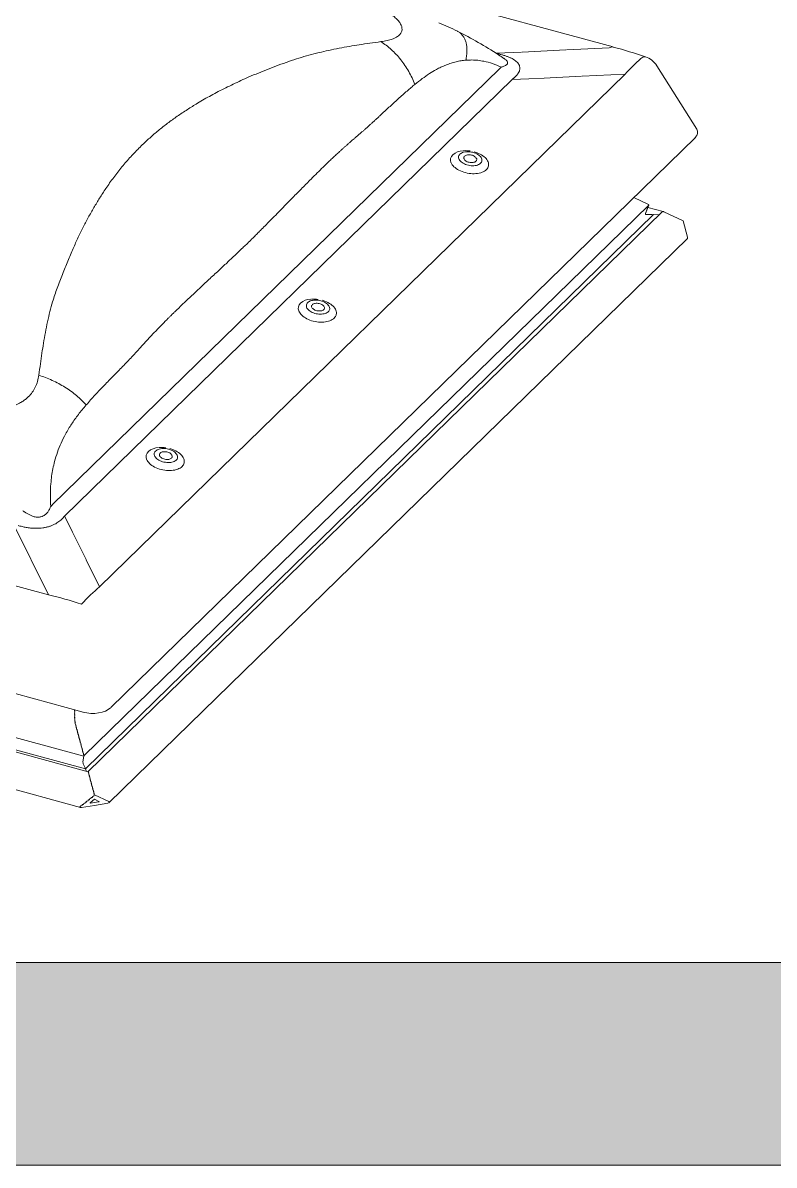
# Model space of a CAD drawing. Header units: millimetres. Extents: x -435 to 27166, y -19117 to 26500.
# Drawn here: x 26058.14 to 26084.06, y 19626.96 to 19666.4 of the extents above; entities that cross this region are included whole.
import ezdxf

# ---------------------------------------------------------------- set-up
doc = ezdxf.new("R2010")
doc.units = ezdxf.units.MM
doc.layers.add('Daglichtkoepel_Bitumen-P1-v1DWG_dwg', color=8, linetype='Continuous', lineweight=13)
doc.layers.add('VELUX_INFO', color=250, linetype='Continuous', lineweight=13)

# ---------------------------------------------------------------- blocks, each defined once
blk = doc.blocks.new('Daglichtkoepel_Bitumen-P1-v1DWG_dwg-3211646-Details Appartement')
at = {"layer": 'VELUX_INFO'}
blk.add_hatch(color=7, dxfattribs=at).paths.add_polyline_path([(53517.8, 36144.2), (53517.8, 37287.2), (53340, 37287.2), (53340, 36322), (50342.8, 36322), (50342.8, 36144.2)])
at = {"layer": 'VELUX_INFO', "color": 10}
for p, q in [((51841.6, 37124.7), (50968.9, 37361.8)), ((51761.7, 37120.2), (51800, 37122.1)), ((51800.6, 37122.1), (51838.1, 37123.9)), ((51350, 36723.1), (51742.1, 37105.8)), ((51914.8, 37052.6), (51879.7, 37108.2)), ((51755.2, 37098.1), (51754.3, 37097.2)), ((51813.8, 37099), (51775.5, 37097.2)), ((51401.2, 36545.4), (51913.5, 37045.4)), ((51859.6, 36992.8), (51872.4, 36986.7)), ((51885.2, 36980.4), (51871.9, 36984)), ((51884.1, 36979.9), (51381.3, 36489.2)), ((51870.7, 36977.8), (51870, 36978)), ((51399.7, 36462), (51906.6, 36956.8)), ((50406.2, 36805.4), (51377, 36541.5)), ((51381.4, 36489.2), (50428.2, 36748.2)), ((50413.7, 36719.1), (51374.8, 36457.9)), ((51359.8, 36712.2), (51358.9, 36711.3)), ((51367.8, 36699.3), (51379.7, 36675.2)), ((51369.6, 36543.5), (51369.7, 36543.2)), ((51369.7, 36542.9), (51369.6, 36542.8)), ((51369.6, 36542.6), (51369.7, 36542.1)), ((51369.7, 36541.7), (51369.6, 36541.7)), ((51369.6, 36541.4), (51369.7, 36540.9)), ((51369.7, 36540.6), (51369.6, 36540.5)), ((51369.6, 36540.3), (51369.7, 36539.7)), ((51369.7, 36539.4), (51369.6, 36539.3)), ((51369.6, 36539.1), (51369.7, 36538.6)), ((51369.7, 36538.2), (51369.6, 36538.2)), ((51369.6, 36538), (51369.7, 36537.4)), ((51369.7, 36537.1), (51369.6, 36537)), ((51369.6, 36536.8), (51369.7, 36536.3)), ((51369.7, 36535.9), (51369.6, 36535.8)), ((51369.6, 36535.6), (51369.8, 36535)), ((51369.8, 36534.6), (51369.7, 36534.4)), ((51369.7, 36534.2), (51369.9, 36533.7)), ((51369.8, 36536), (51369.8, 36536)), ((51370, 36533.2), (51369.9, 36533)), ((51369.9, 36532.7), (51370.1, 36532.2)), ((51370.2, 36532), (51370.2, 36531.9)), ((51370.2, 36531.7), (51370.2, 36531.4)), ((51370.2, 36531.1), (51370.4, 36530.7)), ((51370.5, 36530.2), (51370.5, 36529.8)), ((51370.6, 36529.5), (51370.8, 36529.2)), ((51370.9, 36529), (51370.9, 36529)), ((51370.9, 36528.7), (51370.9, 36528.3)), ((51371, 36528), (51371.2, 36527.7)), ((51371.3, 36527.3), (51371.3, 36526.8)), ((51371.4, 36526.6), (51371.6, 36526.2)), ((51371.7, 36525.8), (51371.7, 36525.4)), ((51371.8, 36525.1), (51372, 36524.7)), ((51372.1, 36524.3), (51372.1, 36523.9)), ((51372.2, 36523.6), (51372.4, 36523.3)), ((51372.5, 36522.8), (51372.5, 36522.4)), ((51372.6, 36522.1), (51372.8, 36521.8)), ((51372.9, 36521.3), (51372.9, 36520.9)), ((51373, 36520.6), (51373.2, 36520.3)), ((51373.3, 36519.9), (51373.3, 36519.5)), ((51373.4, 36519.2), (51373.6, 36518.8)), ((51373.7, 36518.4), (51373.7, 36518)), ((51373.8, 36517.7), (51374, 36517.3)), ((51374.1, 36516.9), (51374.1, 36516.5)), ((51374.2, 36516.2), (51374.4, 36515.9)), ((51374.5, 36515.4), (51374.5, 36515)), ((51374.6, 36514.7), (51374.8, 36514.4)), ((51374.9, 36513.9), (51374.9, 36513.5)), ((51375, 36513.2), (51375.2, 36512.9)), ((51375.3, 36512.5), (51375.3, 36512.1)), ((51375.4, 36511.8), (51375.6, 36511.4)), ((51375.7, 36511), (51375.7, 36510.6)), ((51375.8, 36510.3), (51376, 36509.9)), ((51376.1, 36509.5), (51376.1, 36509.1)), ((51376.2, 36508.8), (51376.4, 36508.5)), ((51376.5, 36508), (51376.5, 36507.6)), ((51376.6, 36507.3), (51376.8, 36507)), ((51376.9, 36506.5), (51376.9, 36506.1)), ((51377, 36505.8), (51377.2, 36505.5)), ((51377.3, 36505.1), (51377.3, 36504.7)), ((51377.4, 36504.4), (51377.6, 36504)), ((51377.7, 36503.6), (51377.7, 36503.2)), ((51381.7, 36488.8), (51381.7, 36488.4)), ((51381.7, 36488.1), (51381.9, 36487.8)), ((51382.1, 36487.3), (51382.1, 36486.9)), ((51382.1, 36486.6), (51382.3, 36486.3)), ((51382.5, 36485.8), (51382.5, 36485.4)), ((51382.5, 36485.1), (51382.7, 36484.8)), ((51382.9, 36484.4), (51382.9, 36483.9)), ((51382.9, 36483.7), (51383.1, 36483.3)), ((51383.2, 36482.9), (51383.2, 36482.5)), ((51383.3, 36482.2), (51383.5, 36481.8)), ((51383.6, 36481.4), (51383.6, 36481)), ((51383.7, 36480.7), (51383.9, 36480.4)), ((51384, 36479.9), (51384, 36479.5)), ((51384.1, 36479.2), (51384.3, 36478.9)), ((51384.4, 36478.4), (51384.4, 36478)), ((51384.5, 36477.7), (51384.7, 36477.4)), ((51384.8, 36477), (51384.8, 36476.6)), ((51384.9, 36476.3), (51385.1, 36475.9)), ((51385.2, 36475.5), (51385.2, 36475.1)), ((51385.3, 36474.8), (51385.5, 36474.4)), ((51385.6, 36474), (51385.6, 36473.6)), ((51385.7, 36473.3), (51385.9, 36473)), ((51386, 36472.5), (51386, 36472.1)), ((51386.1, 36471.8), (51386.3, 36471.5)), ((51386.4, 36471), (51386.4, 36470.6)), ((51377.5, 36461.1), (51377.5, 36460.7)), ((51378.5, 36461.5), (51377.9, 36461.4)), ((51378.8, 36462.2), (51378.8, 36461.7)), ((51379.8, 36462.6), (51379.2, 36462.5)), ((51380.1, 36463.2), (51380.1, 36462.8)), ((51381.1, 36463.6), (51380.5, 36463.5)), ((51381.4, 36464.2), (51381.4, 36463.8)), ((51382.4, 36464.6), (51381.7, 36464.5)), ((51382.6, 36465.2), (51382.6, 36464.8)), ((51383.7, 36465.6), (51383, 36465.5)), ((51383.9, 36466.2), (51383.9, 36465.8)), ((51385, 36466.6), (51384.3, 36466.5)), ((51385.2, 36467.3), (51385.2, 36466.9)), ((51386.3, 36467.7), (51385.6, 36467.6)), ((51386.5, 36470.3), (51386.7, 36470)), ((51386.5, 36468.3), (51386.5, 36467.9)), ((51386.8, 36469.6), (51386.8, 36469.2)), ((51387.1, 36469), (51399.5, 36463.1)), ((51376, 36459.5), (51375.3, 36459.4)), ((51376.2, 36460.1), (51376.2, 36459.7)), ((51377.2, 36460.5), (51376.6, 36460.4))]:
    blk.add_line(p, q, dxfattribs=at)
at = {"layer": 'VELUX_INFO', "flags": 128}
blk.add_lwpolyline([(50165, 37465), (53340, 37465), (53340, 36322), (50165, 36322)], close=True, dxfattribs=at)
blk.add_lwpolyline([(53340, 37287.2), (53517.8, 37287.2), (53517.8, 36144.2), (50342.8, 36144.2), (50342.8, 36322)], dxfattribs=at)
at = {"layer": 'VELUX_INFO', "color": 10, "flags": 128}
for points in [[(51739, 37119.2), (51739.2, 37119.2), (51761.1, 37120.2)], [(51740.6, 37118.2), (51741.5, 37118.6), (51743.2, 37118.1), (51741.7, 37117.5)], [(51774.9, 37097.2), (51753, 37096.2), (51360.8, 36713.4), (51367.6, 36699.6)], [(51379.8, 36674.9), (51391.4, 36651.4), (51851.9, 37100.8), (51814.4, 37099.1)], [(51719.7, 37032.8), (51720.7, 37032.5), (51722.2, 37032), (51723.6, 37031.4), (51724.9, 37030.8), (51726.2, 37030.1), (51727.3, 37029.3), (51728.4, 37028.5), (51729.3, 37027.7), (51730.2, 37026.8), (51730.9, 37025.9), (51731.5, 37025), (51731.9, 37024.1), (51732.2, 37023.1), (51732.4, 37022.2), (51732.4, 37021.3), (51732.3, 37020.4), (51732, 37019.5), (51731.6, 37018.7), (51731.1, 37017.9), (51730.4, 37017.2), (51729.6, 37016.5), (51728.7, 37015.8), (51727.7, 37015.3), (51726.6, 37014.8), (51725.4, 37014.4), (51724.1, 37014.1), (51722.7, 37013.8), (51721.3, 37013.7), (51719.8, 37013.6), (51718.3, 37013.6), (51716.7, 37013.7), (51715.2, 37013.9), (51713.6, 37014.1), (51712.1, 37014.5), (51710.6, 37014.9), (51709.2, 37015.4), (51707.8, 37016), (51706.4, 37016.6), (51705.2, 37017.3), (51704, 37018.1), (51703, 37018.9), (51702, 37019.7), (51701.2, 37020.6), (51700.5, 37021.5), (51699.9, 37022.4), (51699.5, 37023.1)], [(51872.6, 36985.9), (51869.8, 36978.6), (51872.7, 36986), (51377.8, 36503), (51376.9, 36497.5)], [(51876.9, 36977.7), (51876.1, 36977.3), (51875.6, 36977.7), (51870.7, 36977.8), (51875.6, 36977.7), (51876.1, 36977.3), (51876.9, 36977.7), (51881.8, 36977.6), (51876.9, 36977.7), (51379.1, 36491.8), (50435.7, 36748.2), (50436.5, 36748), (50436.9, 36748.6)], [(51886, 36980.2), (51902.7, 36972.3), (51906.6, 36958)], [(50474.1, 36881.4), (51346.7, 36644.3), (51316.1, 36706.3), (50573, 36908.3)], [(51586.4, 36902.6), (51587.4, 36902.3), (51588.8, 36901.8), (51590.2, 36901.3), (51591.6, 36900.6), (51592.8, 36899.9), (51594, 36899.2), (51595, 36898.4), (51596, 36897.5), (51596.8, 36896.7), (51597.5, 36895.8), (51598.1, 36894.8), (51598.6, 36893.9), (51598.9, 36893), (51599, 36892), (51599.1, 36891.1), (51598.9, 36890.2), (51598.7, 36889.4), (51598.3, 36888.5), (51597.7, 36887.7), (51597.1, 36887), (51596.3, 36886.3), (51595.4, 36885.7), (51594.4, 36885.1), (51593.2, 36884.6), (51592, 36884.2), (51590.7, 36883.9), (51589.3, 36883.7), (51587.9, 36883.5), (51586.4, 36883.4), (51584.9, 36883.4), (51583.4, 36883.5), (51581.8, 36883.7), (51580.3, 36884), (51578.7, 36884.3), (51577.2, 36884.7), (51575.8, 36885.2), (51574.4, 36885.8), (51573.1, 36886.4), (51571.8, 36887.1), (51570.7, 36887.9), (51569.6, 36888.7), (51568.6, 36889.5), (51567.8, 36890.4), (51567.1, 36891.3), (51566.5, 36892.2), (51566.2, 36892.9)], [(51453, 36772.5), (51454, 36772.2), (51455.5, 36771.7), (51456.9, 36771.1), (51458.2, 36770.5), (51459.4, 36769.8), (51460.6, 36769), (51461.7, 36768.2), (51462.6, 36767.4), (51463.5, 36766.5), (51464.2, 36765.6), (51464.8, 36764.7), (51465.2, 36763.7), (51465.5, 36762.8), (51465.7, 36761.9), (51465.7, 36761), (51465.6, 36760.1), (51465.3, 36759.2), (51464.9, 36758.4), (51464.4, 36757.6), (51463.7, 36756.8), (51462.9, 36756.1), (51462, 36755.5), (51461, 36755), (51459.9, 36754.5), (51458.6, 36754.1), (51457.3, 36753.7), (51456, 36753.5), (51454.5, 36753.3), (51453.1, 36753.3), (51451.5, 36753.3), (51450, 36753.4), (51448.5, 36753.5), (51446.9, 36753.8), (51445.4, 36754.2), (51443.9, 36754.6), (51442.4, 36755.1), (51441, 36755.6), (51439.7, 36756.3), (51438.5, 36757), (51437.3, 36757.7), (51436.2, 36758.5), (51435.3, 36759.4), (51434.5, 36760.2), (51433.7, 36761.1), (51433.2, 36762.1), (51432.8, 36762.8)], [(51377.8, 36502.9), (51377.8, 36502.9), (50439.9, 36757.8), (50440.2, 36758)], [(51376.9, 36497.5), (51377.8, 36502.9), (50439.9, 36757.8), (50442.8, 36751.4)], [(51369.8, 36534.8), (51369.8, 36534.8), (51369.8, 36534.8)], [(51370, 36533.4), (51370, 36533.4), (51369.9, 36533.4)], [(51370.5, 36530.5), (51370.5, 36530.5), (51370.5, 36530.5)], [(51375.5, 36457.9), (51387.1, 36459.7), (51398.6, 36461.5)], [(51391, 36463.1), (51390.6, 36462.7), (51387.1, 36462.2), (51383.5, 36461.6), (51383.2, 36461.7)], [(51383.3, 36462), (51387.1, 36465), (51390.9, 36463.2)], [(51386.9, 36468.9), (51387.1, 36468.6), (51386.9, 36468.6)], [(51374.6, 36459.1), (51374.9, 36459.4), (51375, 36459.3)]]:
    blk.add_lwpolyline(points, dxfattribs=at)
for points in [[(51707.2, 37030.7), (51706.7, 37030.2), (51706.4, 37029.5), (51706.1, 37028.8), (51706, 37028.1), (51706.1, 37027.4), (51706.3, 37026.7), (51706.6, 37026), (51707.1, 37025.2), (51707.7, 37024.5), (51708.4, 37023.9), (51709.2, 37023.3), (51710.1, 37022.7), (51711.2, 37022.2), (51712.2, 37021.7), (51713.4, 37021.3), (51714.6, 37021), (51715.8, 37020.8), (51717, 37020.6), (51718.2, 37020.6), (51719.4, 37020.6), (51720.5, 37020.7), (51721.6, 37020.9), (51722.6, 37021.2), (51723.5, 37021.6), (51724.3, 37022), (51725, 37022.5), (51725.5, 37023), (51726, 37023.7), (51726.3, 37024.3), (51726.5, 37025), (51726.5, 37025.7), (51726.4, 37026.4), (51726.1, 37027.2), (51725.7, 37027.9), (51725.2, 37028.6), (51724.5, 37029.3), (51723.7, 37029.9), (51722.8, 37030.5), (51721.9, 37031.1), (51720.8, 37031.6), (51719.7, 37032), (51718.5, 37032.4), (51717.3, 37032.6), (51716.1, 37032.8), (51714.9, 37032.9), (51713.7, 37032.9), (51712.6, 37032.9), (51711.5, 37032.7), (51710.4, 37032.5), (51709.5, 37032.1), (51708.6, 37031.7), (51707.9, 37031.3)], [(51711.3, 37029), (51710.9, 37028.5), (51710.7, 37028), (51710.6, 37027.5), (51710.7, 37027), (51710.9, 37026.5), (51711.2, 37025.9), (51711.6, 37025.4), (51712.2, 37025), (51712.8, 37024.5), (51713.6, 37024.1), (51714.4, 37023.8), (51715.3, 37023.6), (51716.1, 37023.4), (51717, 37023.3), (51717.9, 37023.4), (51718.7, 37023.4), (51719.5, 37023.6), (51720.2, 37023.8), (51720.8, 37024.2), (51721.2, 37024.5), (51721.6, 37025), (51721.8, 37025.5), (51721.9, 37026), (51721.9, 37026.5), (51721.7, 37027), (51721.3, 37027.6), (51720.9, 37028.1), (51720.3, 37028.5), (51719.7, 37029), (51718.9, 37029.4), (51718.1, 37029.7), (51717.3, 37029.9), (51716.4, 37030.1), (51715.5, 37030.2), (51714.6, 37030.1), (51713.8, 37030.1), (51713, 37029.9), (51712.3, 37029.6), (51711.8, 37029.3)], [(51573.9, 36900.6), (51573.4, 36900), (51573, 36899.4), (51572.8, 36898.7), (51572.7, 36898), (51572.7, 36897.3), (51572.9, 36896.5), (51573.2, 36895.8), (51573.7, 36895.1), (51574.3, 36894.4), (51575, 36893.7), (51575.9, 36893.1), (51576.8, 36892.5), (51577.8, 36892), (51578.9, 36891.5), (51580, 36891.1), (51581.2, 36890.8), (51582.4, 36890.6), (51583.6, 36890.5), (51584.8, 36890.4), (51586, 36890.4), (51587.1, 36890.6), (51588.2, 36890.8), (51589.2, 36891), (51590.1, 36891.4), (51590.9, 36891.8), (51591.6, 36892.3), (51592.2, 36892.9), (51592.6, 36893.5), (51592.9, 36894.1), (51593.1, 36894.8), (51593.1, 36895.5), (51593, 36896.3), (51592.7, 36897), (51592.3, 36897.7), (51591.8, 36898.4), (51591.1, 36899.1), (51590.4, 36899.8), (51589.5, 36900.4), (51588.5, 36900.9), (51587.5, 36901.4), (51586.3, 36901.8), (51585.2, 36902.2), (51584, 36902.5), (51582.8, 36902.6), (51581.6, 36902.7), (51580.4, 36902.8), (51579.2, 36902.7), (51578.1, 36902.5), (51577.1, 36902.3), (51576.1, 36902), (51575.3, 36901.6), (51574.5, 36901.1)], [(51577.9, 36898.8), (51577.6, 36898.4), (51577.3, 36897.9), (51577.3, 36897.4), (51577.3, 36896.8), (51577.5, 36896.3), (51577.8, 36895.8), (51578.3, 36895.3), (51578.8, 36894.8), (51579.5, 36894.4), (51580.2, 36894), (51581, 36893.7), (51581.9, 36893.4), (51582.8, 36893.3), (51583.7, 36893.2), (51584.5, 36893.2), (51585.4, 36893.3), (51586.1, 36893.4), (51586.8, 36893.7), (51587.4, 36894), (51587.9, 36894.4), (51588.2, 36894.8), (51588.5, 36895.3), (51588.5, 36895.8), (51588.5, 36896.3), (51588.3, 36896.9), (51588, 36897.4), (51587.5, 36897.9), (51587, 36898.4), (51586.3, 36898.8), (51585.6, 36899.2), (51584.8, 36899.5), (51583.9, 36899.7), (51583, 36899.9), (51582.1, 36900), (51581.3, 36900), (51580.4, 36899.9), (51579.7, 36899.7), (51579, 36899.5), (51578.4, 36899.2)], [(51440.5, 36770.4), (51440, 36769.8), (51439.6, 36769.2), (51439.4, 36768.5), (51439.3, 36767.8), (51439.4, 36767.1), (51439.6, 36766.4), (51439.9, 36765.6), (51440.4, 36764.9), (51441, 36764.2), (51441.7, 36763.6), (51442.5, 36762.9), (51443.4, 36762.3), (51444.4, 36761.8), (51445.5, 36761.4), (51446.7, 36761), (51447.9, 36760.7), (51449.1, 36760.5), (51450.3, 36760.3), (51451.5, 36760.2), (51452.6, 36760.3), (51453.8, 36760.4), (51454.8, 36760.6), (51455.8, 36760.9), (51456.8, 36761.2), (51457.6, 36761.7), (51458.3, 36762.2), (51458.8, 36762.7), (51459.3, 36763.3), (51459.6, 36764), (51459.7, 36764.7), (51459.8, 36765.4), (51459.6, 36766.1), (51459.4, 36766.8), (51459, 36767.6), (51458.4, 36768.3), (51457.8, 36769), (51457, 36769.6), (51456.1, 36770.2), (51455.2, 36770.8), (51454.1, 36771.3), (51453, 36771.7), (51451.8, 36772), (51450.6, 36772.3), (51449.4, 36772.5), (51448.2, 36772.6), (51447, 36772.6), (51445.9, 36772.5), (51444.8, 36772.4), (51443.7, 36772.1), (51442.8, 36771.8), (51441.9, 36771.4), (51441.2, 36770.9)], [(51444.6, 36768.6), (51444.2, 36768.2), (51444, 36767.7), (51443.9, 36767.2), (51443.9, 36766.7), (51444.1, 36766.1), (51444.5, 36765.6), (51444.9, 36765.1), (51445.5, 36764.6), (51446.1, 36764.2), (51446.9, 36763.8), (51447.7, 36763.5), (51448.5, 36763.3), (51449.4, 36763.1), (51450.3, 36763), (51451.2, 36763), (51452, 36763.1), (51452.8, 36763.3), (51453.4, 36763.5), (51454, 36763.8), (51454.5, 36764.2), (51454.9, 36764.7), (51455.1, 36765.1), (51455.2, 36765.6), (51455.1, 36766.2), (51454.9, 36766.7), (51454.6, 36767.2), (51454.2, 36767.7), (51453.6, 36768.2), (51453, 36768.7), (51452.2, 36769), (51451.4, 36769.3), (51450.5, 36769.6), (51449.7, 36769.7), (51448.8, 36769.8), (51447.9, 36769.8), (51447.1, 36769.7), (51446.3, 36769.6), (51445.6, 36769.3), (51445, 36769)], [(51378.8, 36491.9), (51378.7, 36492.7), (51377.2, 36496.1), (51378.7, 36492.7), (51378.8, 36491.9), (51379.1, 36491.8), (51380.1, 36489.5), (51379.1, 36491.8)]]:
    blk.add_lwpolyline(points, close=True, dxfattribs=at)
at = {"layer": 'VELUX_INFO', "color": 10}
for centre, radius, start, end in [((51603.1, 36932.2), 230.2, 63.7136, 68.1595), ((51521.1, 36776.4), 406.2, 57.2166, 63.0904), ((51840.7, 37120.5), 4.25, 78.325, 127.6239), ((51712.1, 36650.2), 491.8, 71.3079, 74.733), ((51557.7, 36837), 335.4, 55.9038, 56.8652), ((51869.1, 37111.9), 4.22, 82.0554, 140.4228), ((51863.6, 37098), 19.1, 32.2679, 71.3717), ((51710.5, 37018.8), 14.9, 92.2359, 130.0692), ((51712.2, 37006.2), 27.6, 81.5562, 93.6452), ((51705, 37025.7), 6.07, 132.3438, 202.3333), ((51577.1, 36888.7), 14.9, 92.236, 130.0692), ((51578.8, 36876), 27.6, 81.555, 93.6463), ((51571.6, 36895.6), 6.07, 132.3437, 202.3335), ((51443.8, 36758.5), 14.9, 92.2359, 130.0692), ((51445.5, 36745.9), 27.6, 81.5562, 93.6452), ((51438.3, 36765.4), 6.07, 132.3436, 202.3335)]:
    blk.add_arc(centre, radius, start, end, dxfattribs=at)
for centre, major_axis, ratio, start_param, end_param in [((52002.5, 36956.5), (-365.2, 165.4), 0.1534, 5.575778, 5.58478), ((51954.4, 36954.2), (-27.2, 188.9), 0.77088, 0.456297, 0.579395), ((51988.7, 36950.9), (-272.9, 117.1), 0.615911, 6.024632, 6.033634), ((52002.5, 36956.5), (-282.6, 91.4), 0.572539, 5.938326, 5.947328), ((51894.4, 37049.2), (21.2, 0.8), 0.465886, 5.806219, 6.545936), ((51871.4, 36986), (1.27, 0.33), 0.609236, 5.864555, 6.911753), ((51871, 36978.6), (1.27, 0.33), 0.609236, 2.722962, 4.293759), ((51871, 36978.6), (1.27, 0.33), 0.609236, 2.722962, 4.293759), ((51885.1, 36979.5), (1.27, 0.33), 0.609236, 1.315948, 2.324383), ((51885.1, 36979.5), (1.27, 0.33), 0.609236, 0.628567, 2.324383), ((51884.9, 36980.2), (0.381, 0.099), 0.609236, 6.126353, 6.336565), ((51906.3, 36957.8), (-0.27, 1.05), 0.276616, 3.298423, 4.7442), ((51404, 36380.1), (-0.4, 368.2), 0.400636, 0.37193, 0.380932), ((51417.8, 36385.8), (-9.2, 353.6), 0.372921, 0.375728, 0.38473), ((51402.9, 36416), (57.1, 258.8), 0.454659, 0.539206, 0.662304), ((51402.9, 36416), (-204.1, 197.9), 0.615517, 5.36585, 5.488948), ((51369.6, 36542.6), (-0.054, 0.21), 0.276616, 0.031811, 1.602607), ((51369.6, 36541.4), (-0.054, 0.21), 0.276616, 0.031811, 1.602607), ((51369.6, 36543.2), (-0.082, 0.315), 0.276616, 3.173403, 4.7442), ((51369.6, 36542), (-0.082, 0.315), 0.276616, 3.173403, 4.7442), ((51384.3, 36551.3), (-19.3, 1.1), 0.564999, 1.209923, 2.663473), ((51369.6, 36540.3), (-0.054, 0.21), 0.276616, 0.031811, 1.602607), ((51369.6, 36539.1), (-0.054, 0.21), 0.276616, 0.031811, 1.602607), ((51369.6, 36538), (-0.054, 0.21), 0.276616, 0.031811, 1.602607), ((51369.6, 36536.8), (-0.054, 0.21), 0.276616, 0.031811, 1.602607), ((51369.7, 36535.6), (-0.054, 0.21), 0.276616, 0.136781, 1.707577), ((51369.6, 36540.9), (-0.082, 0.315), 0.276616, 3.173403, 4.7442), ((51369.6, 36539.7), (-0.082, 0.315), 0.276616, 3.173403, 4.7442), ((51369.6, 36538.6), (-0.082, 0.315), 0.276616, 3.173403, 4.7442), ((51369.6, 36537.4), (-0.082, 0.315), 0.276616, 3.173403, 4.7442), ((51369.6, 36536.3), (-0.082, 0.315), 0.276616, 3.958802, 4.7442), ((51369.6, 36536.2), (-0.082, 0.315), 0.276616, 3.278373, 4.063771), ((51369.8, 36534.2), (-0.054, 0.21), 0.276616, 0.293915, 1.864712), ((51369.7, 36535), (-0.082, 0.315), 0.276616, 4.063771, 4.84917), ((51369.7, 36534.9), (-0.082, 0.315), 0.276616, 3.435508, 4.220906), ((51369.8, 36533.6), (-0.082, 0.315), 0.276616, 4.220906, 5.006304), ((51369.8, 36533.5), (-0.082, 0.315), 0.276616, 3.592643, 4.378041), ((51370, 36532.8), (-0.054, 0.21), 0.276616, 0.45105, 2.021847), ((51370.1, 36532.1), (-0.082, 0.315), 0.276616, 4.378041, 5.163439), ((51370.2, 36531.2), (-0.054, 0.21), 0.276616, 0.608185, 2.178982), ((51370.1, 36532), (-0.082, 0.315), 0.276616, 3.749778, 4.535176), ((51370.4, 36530.5), (-0.082, 0.315), 0.276616, 4.535176, 5.320574), ((51370.4, 36530.4), (-0.082, 0.315), 0.276616, 3.906913, 4.692311), ((51370.6, 36529.7), (-0.054, 0.21), 0.276616, 0.76532, 2.336116), ((51370.8, 36529), (-0.082, 0.315), 0.276616, 4.692311, 5.477709), ((51370.8, 36528.9), (-0.082, 0.315), 0.276616, 3.958802, 4.7442), ((51371, 36528.2), (-0.054, 0.21), 0.276616, 0.817209, 2.388006), ((51371.2, 36527.5), (-0.082, 0.315), 0.276616, 3.958801, 5.529598), ((51371.4, 36526.7), (-0.054, 0.21), 0.276616, 0.817209, 2.388006), ((51371.6, 36526), (-0.082, 0.315), 0.276616, 3.958801, 5.529598), ((51371.8, 36525.2), (-0.054, 0.21), 0.276616, 0.817209, 2.388006), ((51372, 36524.5), (-0.082, 0.315), 0.276616, 3.958801, 5.529598), ((51372.2, 36523.8), (-0.054, 0.21), 0.276616, 0.817209, 2.388006), ((51372.4, 36523), (-0.082, 0.315), 0.276616, 3.958801, 5.529598), ((51372.6, 36522.3), (-0.054, 0.21), 0.276616, 0.817209, 2.388006), ((51372.8, 36521.5), (-0.082, 0.315), 0.276616, 3.958801, 5.529598), ((51373, 36520.8), (-0.054, 0.21), 0.276616, 0.817209, 2.388006), ((51373.2, 36520.1), (-0.082, 0.315), 0.276616, 3.958801, 5.529598), ((51373.4, 36519.3), (-0.054, 0.21), 0.276616, 0.817209, 2.388006), ((51373.6, 36518.6), (-0.082, 0.315), 0.276616, 3.958801, 5.529598), ((51373.8, 36517.8), (-0.054, 0.21), 0.276616, 0.817209, 2.388006), ((51374, 36517.1), (-0.082, 0.315), 0.276616, 3.958801, 5.529598), ((51374.2, 36516.4), (-0.054, 0.21), 0.276616, 0.817209, 2.388006), ((51374.4, 36515.6), (-0.082, 0.315), 0.276616, 3.958801, 5.529598), ((51374.6, 36514.9), (-0.054, 0.21), 0.276616, 0.817209, 2.388006), ((51374.8, 36514.1), (-0.082, 0.315), 0.276616, 3.958801, 5.529598), ((51375, 36513.4), (-0.054, 0.21), 0.276616, 0.817209, 2.388006), ((51375.2, 36512.7), (-0.082, 0.315), 0.276616, 3.958801, 5.529598), ((51375.4, 36511.9), (-0.054, 0.21), 0.276616, 0.817209, 2.388006), ((51375.6, 36511.2), (-0.082, 0.315), 0.276616, 3.958801, 5.529598), ((51375.8, 36510.4), (-0.054, 0.21), 0.276616, 0.817209, 2.388006), ((51376, 36509.7), (-0.082, 0.315), 0.276616, 3.958801, 5.529598), ((51376.2, 36509), (-0.054, 0.21), 0.276616, 0.817209, 2.388006), ((51376.4, 36508.2), (-0.082, 0.315), 0.276616, 3.958801, 5.529598), ((51376.6, 36507.5), (-0.054, 0.21), 0.276616, 0.817209, 2.388006), ((51376.8, 36506.7), (-0.082, 0.315), 0.276616, 3.958801, 5.529598), ((51377, 36506), (-0.054, 0.21), 0.276616, 0.817209, 2.388006), ((51377.2, 36505.3), (-0.082, 0.315), 0.276616, 3.958801, 5.529598), ((51377.4, 36504.5), (-0.054, 0.21), 0.276616, 0.817209, 2.388006), ((51377.6, 36503.8), (-0.082, 0.315), 0.276616, 3.958801, 5.529598), ((51377.8, 36503), (-0.054, 0.21), 0.276616, 0.817209, 2.388006), ((51377.3, 36496.7), (-0.27, 1.05), 0.276616, 0.55541, 2.126206), ((51377.3, 36496.7), (-0.27, 1.05), 0.276616, 0.55541, 2.126206), ((51381.6, 36488.1), (-0.27, 1.05), 0.276616, 5.43158, 6.126354), ((51381.5, 36489), (-0.082, 0.315), 0.276616, 3.958801, 4.169012), ((51381.7, 36488.3), (-0.054, 0.21), 0.276616, 0.817209, 2.388006), ((51381.9, 36487.5), (-0.082, 0.315), 0.276616, 3.958801, 5.529598), ((51382.1, 36486.8), (-0.054, 0.21), 0.276616, 0.817209, 2.388006), ((51382.3, 36486), (-0.082, 0.315), 0.276616, 3.958801, 5.529598), ((51382.5, 36485.3), (-0.054, 0.21), 0.276616, 0.817209, 2.388006), ((51382.7, 36484.6), (-0.082, 0.315), 0.276616, 3.958801, 5.529598), ((51382.9, 36483.8), (-0.054, 0.21), 0.276616, 0.817209, 2.388006), ((51383.1, 36483.1), (-0.082, 0.315), 0.276616, 3.958801, 5.529598), ((51383.3, 36482.3), (-0.054, 0.21), 0.276616, 0.817209, 2.388006), ((51383.5, 36481.6), (-0.082, 0.315), 0.276616, 3.958801, 5.529598), ((51383.7, 36480.9), (-0.054, 0.21), 0.276616, 0.817209, 2.388006), ((51383.9, 36480.1), (-0.082, 0.315), 0.276616, 3.958801, 5.529598), ((51384.1, 36479.4), (-0.054, 0.21), 0.276616, 0.817209, 2.388006), ((51384.3, 36478.6), (-0.082, 0.315), 0.276616, 3.958801, 5.529598), ((51384.5, 36477.9), (-0.054, 0.21), 0.276616, 0.817209, 2.388006), ((51384.7, 36477.2), (-0.082, 0.315), 0.276616, 3.958801, 5.529598), ((51384.9, 36476.4), (-0.054, 0.21), 0.276616, 0.817209, 2.388006), ((51385.1, 36475.7), (-0.082, 0.315), 0.276616, 3.958801, 5.529598), ((51385.3, 36474.9), (-0.054, 0.21), 0.276616, 0.817209, 2.388006), ((51385.5, 36474.2), (-0.082, 0.315), 0.276616, 3.958801, 5.529598), ((51385.7, 36473.5), (-0.054, 0.21), 0.276616, 0.817209, 2.388006), ((51385.9, 36472.7), (-0.082, 0.315), 0.276616, 3.958801, 5.529598), ((51386.1, 36472), (-0.054, 0.21), 0.276616, 0.817209, 2.388006), ((51386.3, 36471.2), (-0.082, 0.315), 0.276616, 3.958801, 5.529598), ((51377.9, 36461.2), (0.381, 0.099), 0.609236, 1.413965, 2.984763), ((51378.5, 36461.7), (0.254, 0.066), 0.609236, 4.555558, 6.126354), ((51379.2, 36462.2), (0.381, 0.099), 0.609236, 1.413965, 2.984763), ((51379.8, 36462.7), (0.254, 0.066), 0.609236, 4.555558, 6.126354), ((51380.5, 36463.2), (0.381, 0.099), 0.609236, 1.413965, 2.984763), ((51381.1, 36463.7), (0.254, 0.066), 0.609236, 4.555558, 6.126354), ((51381.7, 36464.3), (0.381, 0.099), 0.609236, 1.413965, 2.984763), ((51382.4, 36464.8), (0.254, 0.066), 0.609236, 4.555558, 6.126354), ((51383, 36465.3), (0.381, 0.099), 0.609236, 1.413965, 2.984763), ((51383.5, 36461.8), (0.381, 0.099), 0.609236, 2.199364, 4.555558), ((51383.7, 36465.8), (0.254, 0.066), 0.609236, 4.555558, 6.126354), ((51384.3, 36466.3), (0.381, 0.099), 0.609236, 1.413965, 2.984763), ((51385, 36466.8), (0.254, 0.066), 0.609236, 4.555558, 6.126354), ((51385.6, 36467.3), (0.381, 0.099), 0.609236, 1.413965, 2.984763), ((51386.3, 36467.8), (0.254, 0.066), 0.609236, 4.555558, 6.126354), ((51386.5, 36470.5), (-0.054, 0.21), 0.276616, 0.817209, 2.388006), ((51386.9, 36468.3), (0.381, 0.099), 0.609236, 1.413965, 2.984763), ((51386.7, 36469.8), (-0.082, 0.315), 0.276616, 3.958801, 5.529598), ((51386.9, 36469), (-0.054, 0.21), 0.276616, 0.817209, 2.388006), ((51390.6, 36463), (0.381, 0.099), 0.609236, 4.555558, 6.911753), ((51398.6, 36462.4), (1.27, 0.33), 0.609236, 4.555558, 6.911753), ((51375.5, 36458.7), (1.27, 0.33), 0.609236, 2.199364, 4.555558), ((51375.3, 36459.1), (0.381, 0.099), 0.609236, 1.413965, 2.199364), ((51376, 36459.7), (0.254, 0.066), 0.609236, 4.555558, 6.126354), ((51376.6, 36460.2), (0.381, 0.099), 0.609236, 1.413965, 2.984763), ((51377.2, 36460.7), (0.254, 0.066), 0.609236, 4.555558, 6.126354)]:
    blk.add_ellipse(centre, major_axis=major_axis, ratio=ratio, start_param=start_param, end_param=end_param, dxfattribs=at)
for points, knots in [([(51654.9, 37145.3), (51654.3, 37146.3), (51653, 37148.2), (51650.2, 37150.8), (51647.3, 37153.1), (51644.5, 37155), (51640.7, 37157.3), (51635.7, 37159.8), (51629.4, 37162.5), (51622.5, 37165.1), (51617.7, 37166.5), (51615.2, 37167.2)], [0, 0, 0, 0, 0.110465, 0.220685, 0.295418, 0.372021, 0.451216, 0.579302, 0.712009, 0.851589, 1, 1, 1, 1]), ([(51637.9, 37129.4), (51639.8, 37129.7), (51643.4, 37130.2), (51647.5, 37131.4), (51650.5, 37132.7), (51652.6, 37133.9), (51654.5, 37135.5), (51656, 37137.4), (51656.6, 37139.9), (51656.4, 37142.5), (51655.4, 37144.4), (51654.9, 37145.3)], [0, 0, 0, 0, 0.148389, 0.287963, 0.377107, 0.463855, 0.548912, 0.666611, 0.77929, 0.889516, 1, 1, 1, 1]), ([(51710.6, 37133.3), (51710, 37134), (51709, 37135.5), (51707.2, 37137.3), (51705.7, 37138.2), (51705, 37138.6)], [0, 0, 0, 0, 0.340268, 0.682046, 1, 1, 1, 1]), ([(51712.5, 37113.1), (51712.7, 37114.5), (51713.2, 37117.3), (51713.4, 37121.1), (51713.3, 37124.7), (51712.8, 37127.9), (51711.9, 37130.8), (51711, 37132.5), (51710.6, 37133.3)], [0, 0, 0, 0, 0.174908, 0.345166, 0.511753, 0.67578, 0.838249, 1, 1, 1, 1]), ([(51338.3, 36836.9), (51338.7, 36840.3), (51339.6, 36846.8), (51340.9, 36856.1), (51342.3, 36865.2), (51343.9, 36874.4), (51345.8, 36883.7), (51347.9, 36892.7), (51350, 36900.5), (51352.2, 36907.3), (51354.3, 36913.3), (51356.5, 36919.3), (51358.8, 36925.3), (51361.2, 36931.2), (51363.5, 36936.9), (51365.8, 36942.5), (51368.9, 36949.5), (51372.7, 36957.8), (51377.3, 36967.2), (51382.1, 36976.2), (51387, 36984.9), (51392.2, 36993.4), (51398, 37002.3), (51404.6, 37011.5), (51411.9, 37020.8), (51419.7, 37029.6), (51427.5, 37037.6), (51435.3, 37044.9), (51442.9, 37051.5), (51451, 37057.9), (51459.5, 37064), (51468.2, 37069.8), (51476.2, 37074.8), (51483.1, 37078.9), (51489.3, 37082.3), (51495.5, 37085.6), (51502, 37088.9), (51508.6, 37092.1), (51515.4, 37095.3), (51522.7, 37098.6), (51530.7, 37101.9), (51539.3, 37105.4), (51548.1, 37108.7), (51557.1, 37112), (51566, 37114.9), (51574.8, 37117.5), (51583.6, 37119.8), (51592.4, 37121.8), (51601.3, 37123.6), (51610.3, 37125.2), (51619.2, 37126.7), (51628.4, 37128.1), (51634.7, 37128.9), (51637.9, 37129.4)], [0, 0, 0, 0, 0.021053, 0.040797, 0.059247, 0.079452, 0.100281, 0.120064, 0.139429, 0.152876, 0.166726, 0.180972, 0.19531, 0.209309, 0.223084, 0.236642, 0.249992, 0.274443, 0.298297, 0.321628, 0.34452, 0.367068, 0.390591, 0.418441, 0.445738, 0.472809, 0.499999, 0.523082, 0.546044, 0.569095, 0.592442, 0.616277, 0.639342, 0.65455, 0.669912, 0.685458, 0.701217, 0.717213, 0.73347, 0.750008, 0.76949, 0.789425, 0.809837, 0.83071, 0.850826, 0.870095, 0.888925, 0.906964, 0.925849, 0.944228, 0.961679, 0.980265, 1, 1, 1, 1]), ([(51667.7, 37091.9), (51666.9, 37093.8), (51665.4, 37097.7), (51662.4, 37103.2), (51659.1, 37108.6), (51655.4, 37113.6), (51651.4, 37118.3), (51647.1, 37122.5), (51642.6, 37126.3), (51639.5, 37128.3), (51637.9, 37129.4)], [0, 0, 0, 0, 0.123056, 0.247762, 0.373593, 0.499997, 0.626401, 0.752235, 0.876943, 1, 1, 1, 1]), ([(51712.5, 37113.1), (51711.1, 37113), (51708.1, 37112.7), (51703.7, 37111.8), (51699.4, 37110.5), (51694.9, 37108.9), (51690.7, 37107.1), (51685.8, 37104.6), (51680.3, 37101.3), (51674, 37096.9), (51669.9, 37093.6), (51667.7, 37091.9)], [0, 0, 0, 0, 0.085973, 0.174392, 0.265467, 0.359387, 0.456329, 0.546793, 0.688091, 0.839079, 1, 1, 1, 1]), ([(51743.3, 37107), (51740.8, 37108.1), (51735.8, 37110.3), (51729, 37112.1), (51722.9, 37113.1), (51717.7, 37113.4), (51714.2, 37113.2), (51712.5, 37113.1)], [0, 0, 0, 0, 0.239427, 0.479809, 0.650443, 0.823578, 1, 1, 1, 1]), ([(51743.2, 37118.1), (51744.1, 37117.9), (51745.8, 37117.4), (51748.4, 37116.5), (51750.8, 37115.6), (51753, 37114.5), (51755, 37113.3), (51756.7, 37112), (51758, 37110.7), (51759, 37109.2), (51759.6, 37107.8), (51759.8, 37106.3), (51759.7, 37105), (51759.3, 37103.4), (51758.4, 37101.7), (51757, 37099.8), (51755.8, 37098.7), (51755.2, 37098.1)], [0, 0, 0, 0, 0.064316, 0.128693, 0.192942, 0.25724, 0.321694, 0.385892, 0.449534, 0.513454, 0.577081, 0.634229, 0.691573, 0.748779, 0.832334, 0.916237, 1, 1, 1, 1]), ([(51744.3, 37107.3), (51744.4, 37107.3), (51745.2, 37107.6), (51746.4, 37108), (51747.6, 37108.7), (51748.3, 37109.3), (51748.8, 37109.9), (51749.1, 37110.5), (51749, 37111.2), (51748.8, 37111.8), (51748.3, 37112.7), (51747.4, 37113.6), (51746.4, 37114.4), (51745.8, 37114.7), (51745.8, 37114.8)], [0, 0, 0, 0, 0.029335, 0.217546, 0.313479, 0.409328, 0.494367, 0.581037, 0.643995, 0.713412, 0.784837, 0.888714, 0.98681, 1, 1, 1, 1]), ([(51743.3, 37107), (51743.3, 37107), (51743.6, 37107.1), (51744, 37107.3), (51744.3, 37107.3), (51744.3, 37107.3)], [0, 0, 0, 0, 0.0000385, 0.9999583, 1, 1, 1, 1]), ([(51667.7, 37091.9), (51666.6, 37091), (51664.3, 37089.1), (51660.8, 37086), (51657, 37082.7), (51653, 37079.1), (51649, 37075.4), (51645, 37071.8), (51641.3, 37068.4), (51638.1, 37065.4), (51635.5, 37062.9), (51633.3, 37060.9), (51631.2, 37059), (51629.1, 37057.1), (51627.1, 37055.2), (51625.2, 37053.5), (51623.2, 37051.8), (51621.2, 37050.1), (51619, 37048.1), (51616.7, 37046.2), (51614.6, 37044.4), (51612.9, 37043), (51611.7, 37041.9), (51610.3, 37040.7), (51608.9, 37039.4), (51607.1, 37037.8), (51605.3, 37036.2), (51603.5, 37034.6), (51601.9, 37033.1), (51600.3, 37031.6), (51598.9, 37030.3), (51597.4, 37029), (51595.9, 37027.6), (51594.5, 37026.2), (51593.1, 37024.9), (51590.7, 37022.6), (51587.1, 37019.1), (51582.1, 37014.2), (51577.3, 37009.4), (51572.9, 37005), (51569, 37001), (51564.8, 36996.8), (51560.4, 36992.4), (51555.9, 36987.7), (51550.9, 36982.6), (51545.9, 36977.5), (51541.1, 36972.6), (51536.6, 36968), (51532.8, 36964.2), (51529.6, 36961), (51526.9, 36958.3), (51524.5, 36955.9), (51522.3, 36953.7), (51519.8, 36951.3), (51516.7, 36948.4), (51513, 36944.8), (51509.2, 36941.3), (51505.6, 36937.9), (51502.2, 36934.6), (51498.5, 36931.2), (51494.6, 36927.5), (51490.4, 36923.7), (51486.2, 36919.8), (51481.2, 36915.1), (51475.4, 36909.7), (51469.1, 36903.7), (51464.2, 36899.1), (51460.8, 36895.8), (51458.6, 36893.6), (51456.4, 36891.6), (51454.4, 36889.6), (51452.5, 36887.7), (51450.4, 36885.6), (51446.6, 36881.8), (51441.3, 36876.3), (51434.7, 36869.5), (51427.6, 36861.6), (51420, 36853.2), (51411.7, 36844.5), (51403.6, 36836.2), (51395.5, 36828), (51387.5, 36819.6), (51382.3, 36813.8), (51379.8, 36810.8)], [0, 0, 0, 0, 0.010835, 0.022591, 0.035268, 0.048867, 0.063388, 0.076177, 0.08876, 0.101344, 0.108726, 0.116108, 0.123491, 0.130492, 0.136995, 0.144069, 0.15003, 0.156344, 0.164077, 0.172385, 0.179267, 0.184721, 0.189043, 0.191975, 0.197832, 0.203759, 0.209757, 0.215825, 0.221965, 0.226839, 0.231757, 0.236718, 0.241724, 0.246773, 0.251867, 0.256032, 0.271685, 0.289124, 0.30835, 0.321515, 0.335404, 0.350017, 0.365354, 0.381733, 0.398773, 0.417476, 0.434685, 0.450399, 0.46462, 0.474921, 0.484266, 0.492655, 0.500089, 0.507545, 0.518755, 0.531605, 0.546095, 0.557119, 0.568933, 0.581537, 0.594932, 0.609117, 0.623933, 0.637539, 0.661103, 0.682879, 0.70287, 0.71089, 0.718582, 0.725947, 0.732983, 0.739692, 0.74608, 0.755173, 0.779462, 0.802701, 0.825459, 0.857003, 0.886081, 0.914392, 0.942752, 0.971319, 1, 1, 1, 1]), ([(51310.3, 36809), (51312.1, 36809.3), (51315.8, 36810), (51320.2, 36811.8), (51323.7, 36813.7), (51326.5, 36815.7), (51329.6, 36818.3), (51332.6, 36821.9), (51335.3, 36826.4), (51337.3, 36831.5), (51337.9, 36835.1), (51338.3, 36836.9)], [0, 0, 0, 0, 0.110449, 0.220663, 0.295398, 0.372009, 0.451218, 0.579303, 0.71201, 0.85159, 1, 1, 1, 1]), ([(51379.8, 36810.8), (51378.4, 36812.2), (51375.8, 36815), (51371.3, 36819), (51366.4, 36822.9), (51361.2, 36826.4), (51355.7, 36829.6), (51350, 36832.4), (51344.2, 36834.9), (51340.2, 36836.2), (51338.3, 36836.9)], [0, 0, 0, 0, 0.1230817, 0.2478086, 0.3736102, 0.4999748, 0.6263833, 0.7522247, 0.8769335, 1, 1, 1, 1]), ([(51379.8, 36810.8), (51378.6, 36809.4), (51376.2, 36806.7), (51372.9, 36802.5), (51369.8, 36798.3), (51366.9, 36794.1), (51364.2, 36789.8), (51361.1, 36784.3), (51357.7, 36777.6), (51354.5, 36769.7), (51352.8, 36764.1), (51352, 36761.3)], [0, 0, 0, 0, 0.103556, 0.203065, 0.298582, 0.390173, 0.477909, 0.571719, 0.721306, 0.863816, 1, 1, 1, 1]), ([(51352, 36761.3), (51351.5, 36759.2), (51350.5, 36755), (51349.4, 36748.5), (51348.6, 36740.8), (51348.2, 36732), (51348.5, 36725.2), (51348.7, 36721.9)], [0, 0, 0, 0, 0.176422, 0.349556, 0.520191, 0.760572, 1, 1, 1, 1]), ([(51348.3, 36720.8), (51348.3, 36720.8), (51348.5, 36721.2), (51348.5, 36721.5), (51348.7, 36721.9), (51348.7, 36721.9)], [0, 0, 0, 0, 0.0000417, 0.9999791, 1, 1, 1, 1]), ([(51324.2, 36718), (51324.2, 36718), (51324.7, 36717.8), (51325, 36717.4), (51325.4, 36717.1), (51325.4, 36717.1)], [0, 0, 0, 0, 0.000075, 0.999921, 1, 1, 1, 1]), ([(51325.4, 36717.1), (51325.6, 36717), (51326.4, 36716.5), (51328, 36715.5), (51330.2, 36714.3), (51332.3, 36713.4), (51334.2, 36712.8), (51335.8, 36712.5), (51337.3, 36712.4), (51338.7, 36712.5), (51340.3, 36712.8), (51342, 36713.4), (51343.6, 36714.3), (51344.7, 36715.3), (51346, 36716.7), (51347.2, 36718.5), (51347.9, 36720), (51348.3, 36720.8)], [0, 0, 0, 0, 0.019762, 0.105202, 0.190699, 0.275783, 0.333662, 0.391458, 0.433871, 0.481313, 0.528742, 0.598725, 0.665745, 0.732922, 0.783334, 0.891576, 1, 1, 1, 1]), ([(51358.9, 36711.3), (51358.5, 36710.8), (51357.5, 36709.9), (51355.9, 36708.5), (51354.1, 36707.3), (51352, 36706.1), (51349.8, 36705.1), (51347.3, 36704.2), (51344.6, 36703.5), (51341.8, 36703), (51339, 36702.7), (51336.2, 36702.6), (51333.6, 36702.7), (51330.5, 36702.9), (51327.1, 36703.4), (51323.5, 36704.1), (51321.1, 36704.8), (51320, 36705.1)], [0, 0, 0, 0, 0.064316, 0.128693, 0.192943, 0.257239, 0.321693, 0.38589, 0.449532, 0.513451, 0.57708, 0.634229, 0.691572, 0.748779, 0.832333, 0.916235, 1, 1, 1, 1])]:
    blk.add_open_spline(points, degree=3, knots=knots, dxfattribs=at)

msp = doc.modelspace()

# ---------------------------------------------------------------- block references
at = {"layer": 'Daglichtkoepel_Bitumen-P1-v1DWG_dwg', "color": 250, "xscale": 0.0393700796202811, "yscale": 0.0393700796202811, "zscale": 0.0393700796202811}
msp.add_blockref('Daglichtkoepel_Bitumen-P1-v1DWG_dwg-3211646-Details Appartement', (24037.5, 18203.96), dxfattribs=at)

doc.saveas('drawing.dxf')
